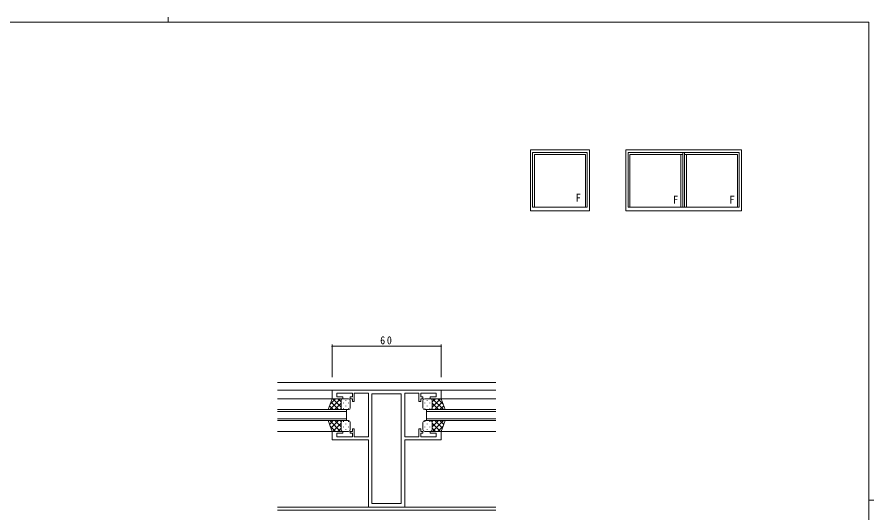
# Model space of a CAD drawing. Units: millimetres on the paper. Extents: x -397 to 397, y -282 to 282.
# Drawn here: x -91.9 to 378.9, y 9.9 to 282.1 of the extents above; entities that cross this region are included whole.
import ezdxf
from ezdxf.enums import TextEntityAlignment as Align

# ---------------------------------------------------------------- set-up
doc = ezdxf.new("R2010")
doc.units = ezdxf.units.MM
for name, color, linetype, lineweight in [('0-1_YKK_ZWAK', 7, 'Continuous', 18), ('0-3_YKK_11', 7, 'Continuous', 18), ('0-4_YKK_12', 2, 'Continuous', 18), ('0-5_YKK_13', 4, 'Continuous', 18), ('0-6_YKK_D', 6, 'Continuous', 18), ('0-7_YKK_A1', 4, 'Continuous', 18)]:
    doc.layers.add(name, color=color, linetype=linetype, lineweight=lineweight)
doc.styles.add('ＭＳ ゴシック', font='')
doc.styles.get('ＭＳ ゴシック').set_extended_font_data('MS Gothic')

msp = doc.modelspace()

# ---------------------------------------------------------------- linework, layer by layer
at = {"layer": '0-1_YKK_ZWAK'}
for p, q in [((376.092, 279.3), (-393.908, 279.3)), ((-8.894, 282.1), (-8.894, 279.3)), ((376.092, 279.3), (376.092, -245.7)), ((376.092, 16.8), (378.892, 16.8))]:
    msp.add_line(p, q, dxfattribs=at)
at = {"layer": '0-3_YKK_11'}
for p, q in [((81.12, 77.202), (81.12, 72.602)), ((141.12, 77.202), (81.12, 77.202)), ((83.82, 75.572), (92.32, 75.572)), ((83.82, 73.602), (83.82, 75.572)), ((92.32, 75.572), (92.32, 73.602)), ((93.32, 75.572), (101.12, 75.572)), ((93.32, 71.102), (93.32, 75.572)), ((101.12, 75.572), (101.12, 51.632)), ((121.12, 75.572), (124.162, 75.572)), ((121.12, 51.632), (121.12, 75.572)), ((124.162, 75.572), (124.345, 75.692)), ((124.345, 75.692), (124.895, 75.692)), ((124.895, 75.692), (125.078, 75.572)), ((125.078, 75.572), (125.162, 75.572)), ((125.162, 75.572), (125.345, 75.692)), ((125.345, 75.692), (125.895, 75.692)), ((125.895, 75.692), (126.078, 75.572)), ((126.078, 75.572), (128.92, 75.572)), ((128.92, 75.572), (128.92, 71.102)), ((129.92, 75.572), (138.42, 75.572)), ((129.92, 73.602), (129.92, 75.572)), ((138.42, 75.572), (138.42, 73.602)), ((141.12, 72.602), (141.12, 77.202)), ((81.12, 72.602), (87.12, 72.602)), ((87.12, 73.602), (83.82, 73.602)), ((87.12, 72.602), (87.12, 73.602)), ((91.12, 73.602), (91.12, 72.602)), ((92.32, 73.602), (91.12, 73.602)), ((91.12, 72.602), (92.32, 72.602)), ((92.32, 72.602), (92.32, 71.102)), ((92.32, 71.102), (93.32, 71.102)), ((103.05, 75.272), (103.05, 15.032)), ((119.19, 75.272), (103.05, 75.272)), ((119.19, 15.032), (119.19, 75.272)), ((119.19, 15.032), (119.19, 75.272)), ((128.92, 71.102), (129.92, 71.102)), ((131.12, 73.602), (129.92, 73.602)), ((129.92, 72.602), (131.12, 72.602)), ((129.92, 71.102), (129.92, 72.602)), ((131.12, 72.602), (131.12, 73.602)), ((135.12, 73.602), (135.12, 72.602)), ((138.42, 73.602), (135.12, 73.602)), ((135.12, 72.602), (141.12, 72.602)), ((81.12, 54.602), (81.12, 50.002)), ((87.12, 54.602), (81.12, 54.602)), ((83.82, 53.602), (87.12, 53.602)), ((83.82, 51.632), (83.82, 53.602)), ((87.12, 53.602), (87.12, 54.602)), ((91.12, 54.602), (91.12, 53.602)), ((92.32, 54.602), (91.12, 54.602)), ((91.12, 53.602), (92.32, 53.602)), ((92.32, 56.102), (92.32, 54.602)), ((93.32, 56.102), (92.32, 56.102)), ((92.32, 53.602), (92.32, 51.632)), ((93.32, 51.632), (93.32, 56.102)), ((128.92, 56.102), (128.92, 51.632)), ((129.92, 56.102), (128.92, 56.102)), ((129.92, 54.602), (129.92, 56.102)), ((131.12, 54.602), (129.92, 54.602)), ((129.92, 53.602), (131.12, 53.602)), ((129.92, 51.632), (129.92, 53.602)), ((131.12, 53.602), (131.12, 54.602)), ((135.12, 54.602), (135.12, 53.602)), ((141.12, 54.602), (135.12, 54.602)), ((135.12, 53.602), (138.42, 53.602)), ((138.42, 53.602), (138.42, 51.632)), ((141.12, 50.002), (141.12, 54.602)), ((81.12, 50.002), (101.12, 50.002)), ((92.32, 51.632), (83.82, 51.632)), ((101.12, 51.632), (93.32, 51.632)), ((101.12, 50.002), (101.12, 13.102)), ((128.92, 51.632), (121.12, 51.632)), ((121.12, 50.002), (141.12, 50.002)), ((121.12, 13.102), (121.12, 50.002)), ((138.42, 51.632), (129.92, 51.632)), ((103.05, 15.032), (119.19, 15.032)), ((101.12, 13.102), (121.12, 13.102))]:
    msp.add_line(p, q, dxfattribs=at)
at = {"layer": '0-4_YKK_12'}
for p, q in [((171.12, 81.402), (51.12, 81.402)), ((171.12, 77.202), (51.12, 77.202)), ((82.114, 72.602), (51.12, 72.602)), ((140.126, 72.602), (171.12, 72.602)), ((89.121, 66.602), (51.12, 66.602)), ((89.121, 60.602), (89.121, 66.602)), ((133.119, 66.602), (171.12, 66.602)), ((133.119, 60.602), (133.119, 66.602)), ((51.12, 65.602), (89.121, 65.602)), ((89.121, 61.602), (51.12, 61.602)), ((171.12, 65.602), (133.119, 65.602)), ((133.119, 61.602), (171.12, 61.602)), ((51.12, 60.602), (89.121, 60.602)), ((171.12, 60.602), (133.119, 60.602)), ((82.114, 54.602), (51.12, 54.602)), ((140.126, 54.602), (171.12, 54.602)), ((171.12, 13.032), (51.12, 13.032)), ((171.12, 11.402), (51.12, 11.402))]:
    msp.add_line(p, q, dxfattribs=at)
at = {"layer": '0-5_YKK_13'}
for p, q in [((78.977, 66.602), (81.12, 72.602)), ((85.852, 72.602), (79.852, 66.602)), ((83.023, 72.602), (80.063, 69.641)), ((84.671, 66.602), (80.476, 70.797)), ((81.12, 72.602), (87.12, 72.602)), ((86.12, 67.981), (81.5, 72.602)), ((86.12, 70.81), (84.328, 72.602)), ((86.12, 71.602), (86.12, 68.002)), ((86.12, 71.202), (86.12, 67.602)), ((90.12, 72.602), (87.12, 72.602)), ((88.757, 71.682), (88.757, 71.482)), ((91.12, 67.602), (91.12, 71.602)), ((131.12, 67.602), (131.12, 71.602)), ((132.12, 72.602), (135.12, 72.602)), ((133.483, 71.682), (133.483, 71.482)), ((141.12, 72.602), (135.12, 72.602)), ((136.12, 70.81), (137.912, 72.602)), ((136.12, 67.981), (140.74, 72.602)), ((136.12, 71.602), (136.12, 68.002)), ((136.12, 71.202), (136.12, 67.602)), ((136.388, 72.602), (142.388, 66.602)), ((137.569, 66.602), (141.764, 70.797)), ((139.217, 72.602), (142.177, 69.641)), ((143.263, 66.602), (141.12, 72.602)), ((87.12, 66.602), (78.977, 66.602)), ((81.843, 66.602), (79.731, 68.713)), ((86.12, 70.041), (82.68, 66.602)), ((86.177, 67.27), (85.509, 66.602)), ((87.12, 66.602), (90.12, 66.602)), ((87.342, 70.267), (87.342, 70.067)), ((87.342, 67.237), (87.342, 67.037)), ((88.757, 68.652), (88.757, 68.452)), ((90.172, 70.267), (90.172, 70.067)), ((90.172, 67.237), (90.172, 67.037)), ((132.068, 70.267), (132.068, 70.067)), ((132.068, 67.237), (132.068, 67.037)), ((135.12, 66.602), (132.12, 66.602)), ((133.483, 68.652), (133.483, 68.452)), ((134.898, 70.267), (134.898, 70.067)), ((134.898, 67.237), (134.898, 67.037)), ((135.12, 66.602), (143.263, 66.602)), ((136.063, 67.27), (136.731, 66.602)), ((136.12, 70.041), (139.56, 66.602)), ((140.397, 66.602), (142.509, 68.713)), ((78.977, 60.602), (87.12, 60.602)), ((78.977, 60.602), (81.12, 54.602)), ((81.843, 60.602), (79.731, 58.49)), ((85.852, 54.602), (79.852, 60.602)), ((83.023, 54.602), (80.063, 57.562)), ((84.671, 60.602), (80.476, 56.406)), ((86.12, 59.222), (81.5, 54.602)), ((86.12, 57.162), (82.68, 60.602)), ((86.177, 59.934), (85.509, 60.602)), ((86.12, 56.002), (86.12, 59.602)), ((86.12, 55.602), (86.12, 59.202)), ((87.12, 60.602), (90.12, 60.602)), ((87.342, 59.967), (87.342, 60.167)), ((87.342, 56.937), (87.342, 57.137)), ((88.757, 58.552), (88.757, 58.752)), ((90.172, 59.967), (90.172, 60.167)), ((90.172, 56.937), (90.172, 57.137)), ((91.12, 59.602), (91.12, 55.602)), ((131.12, 59.602), (131.12, 55.602)), ((132.068, 59.967), (132.068, 60.167)), ((132.068, 56.937), (132.068, 57.137)), ((135.12, 60.602), (132.12, 60.602)), ((133.483, 58.552), (133.483, 58.752)), ((134.898, 59.967), (134.898, 60.167)), ((134.898, 56.937), (134.898, 57.137)), ((143.263, 60.602), (135.12, 60.602)), ((136.063, 59.934), (136.731, 60.602)), ((136.12, 57.162), (139.56, 60.602)), ((136.12, 56.002), (136.12, 59.602)), ((136.12, 59.222), (140.74, 54.602)), ((136.12, 55.602), (136.12, 59.202)), ((136.388, 54.602), (142.388, 60.602)), ((137.569, 60.602), (141.764, 56.406)), ((139.217, 54.602), (142.177, 57.562)), ((140.397, 60.602), (142.509, 58.49)), ((143.263, 60.602), (141.12, 54.602)), ((81.12, 54.602), (87.12, 54.602)), ((86.12, 56.393), (84.328, 54.602)), ((90.12, 54.602), (87.12, 54.602)), ((88.757, 55.522), (88.757, 55.722)), ((132.12, 54.602), (135.12, 54.602)), ((133.483, 55.522), (133.483, 55.722)), ((141.12, 54.602), (135.12, 54.602)), ((136.12, 56.393), (137.912, 54.602))]:
    msp.add_line(p, q, dxfattribs=at)
for centre, start, end in [((87.12, 71.602), 90, 180), ((87.12, 71.602), 90, 180), ((90.12, 71.602), 360, 90), ((132.12, 71.602), 90, 180), ((135.12, 71.602), 0, 90), ((135.12, 71.602), 0, 90), ((87.12, 67.602), 180, 270), ((87.12, 67.602), 180, 270), ((90.12, 67.602), 270, 360), ((132.12, 67.602), 180, 270), ((135.12, 67.602), 270, 0), ((135.12, 67.602), 270, 0), ((87.12, 59.602), 90, 180), ((87.12, 59.602), 90, 180), ((90.12, 59.602), 360, 90), ((132.12, 59.602), 90, 180), ((135.12, 59.602), 0, 90), ((135.12, 59.602), 0, 90), ((87.12, 55.602), 180, 270), ((87.12, 55.602), 180, 270), ((90.12, 55.602), 270, 360), ((132.12, 55.602), 180, 270), ((135.12, 55.602), 270, 0), ((135.12, 55.602), 270, 0)]:
    msp.add_arc(centre, 1, start, end, dxfattribs=at)
at = {"layer": '0-6_YKK_D'}
for p, q in [((81.12, 84.402), (81.12, 102.402)), ((81.12, 101.402), (141.12, 101.402)), ((141.12, 84.402), (141.12, 102.402))]:
    msp.add_line(p, q, dxfattribs=at)
for centre, start, end in [((81.12, 101.402), 0, 180), ((81.12, 101.402), 180, 0), ((141.12, 101.402), 0, 180), ((141.12, 101.402), 180, 0)]:
    msp.add_arc(centre, 0.106, start, end, dxfattribs=at)
at = {"layer": '0-7_YKK_A1'}
for p, q in [((191.37, 177.8), (191.37, 207.8)), ((191.37, 207.8), (221.37, 207.8)), ((221.37, 177.8), (221.37, 207.8)), ((222.62, 175.8), (222.62, 209.3)), ((243.87, 207.8), (304.87, 207.8)), ((243.87, 177.8), (243.87, 207.8)), ((273.87, 177.8), (273.87, 207.8)), ((274.87, 177.8), (274.87, 207.8)), ((304.87, 177.8), (304.87, 207.8)), ((306.12, 175.8), (306.12, 209.3)), ((192.37, 177.8), (192.37, 206.7)), ((192.37, 206.7), (220.37, 206.7)), ((220.37, 177.8), (220.37, 206.7)), ((244.87, 206.7), (273.87, 206.7)), ((244.87, 177.8), (244.87, 206.7)), ((272.87, 177.8), (272.87, 206.7)), ((274.87, 206.7), (303.87, 206.7)), ((275.87, 177.8), (275.87, 206.7)), ((303.87, 177.8), (303.87, 206.7)), ((190.12, 175.8), (222.62, 175.8)), ((191.37, 177.8), (221.37, 177.8)), ((242.62, 175.8), (306.12, 175.8)), ((243.87, 177.8), (304.87, 177.8))]:
    msp.add_line(p, q, dxfattribs=at)
for points in [[(190.12, 175.8), (190.12, 209.3), (222.62, 209.3)], [(242.62, 175.8), (242.62, 209.3), (306.12, 209.3)]]:
    msp.add_lwpolyline(points, dxfattribs=at)

# ---------------------------------------------------------------- texts
at = {"layer": '0-6_YKK_D', "color": 7, "insert": (107.6, 102.402), "char_height": 4.399, "attachment_point": 7, "style": 'ＭＳ ゴシック'}
msp.add_mtext('\\T1.37;\\W0.9;60', dxfattribs=at)
at = {"layer": '0-7_YKK_A1', "color": 7, "style": 'ＭＳ ゴシック'}
for p in [(214.961, 179.408), (268.448, 178.35), (299.448, 178.35)]:
    msp.add_text('F', height=4.399, dxfattribs=at).set_placement(p, align=Align.BOTTOM_LEFT)

doc.saveas('drawing.dxf')
